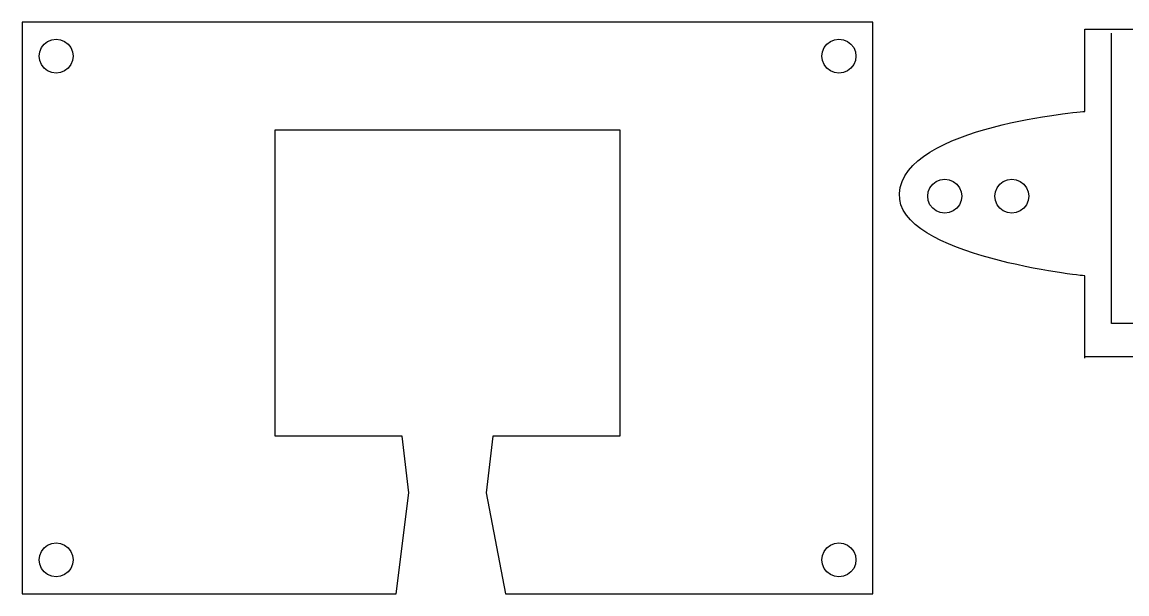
# Model space of a CAD drawing. Extents: x 0.3 to 57.7, y 35.9 to 130.4.
# Drawn here: x 2.82 to 30.31, y 38.77 to 52.99 of the extents above; entities that cross this region are included whole.
import ezdxf

# ---------------------------------------------------------------- set-up
doc = ezdxf.new("R2010")
doc.units = 0
doc.layers.get('0').update_dxf_attribs({"linetype": 'CONTINUOUS'})

msp = doc.modelspace()

# ---------------------------------------------------------------- linework, layer by layer
at = {"color": 7}
for p, q in [((23.988889, 52.99193), (2.822222, 52.99193)), ((2.822222, 52.99193), (2.822222, 38.76793)), ((23.988889, 38.76793), (23.988889, 52.99193)), ((29.255927, 50.769435), (29.255927, 52.814756)), ((29.255927, 52.814756), (29.994567, 52.814756)), ((29.994567, 52.814756), (30.733207, 52.814756)), ((3.369547, 52.444608), (3.457222, 52.511882)), ((3.457222, 52.511882), (3.559322, 52.55417)), ((3.559322, 52.55417), (3.668889, 52.568597)), ((3.668889, 52.568597), (3.778455, 52.554175)), ((3.778455, 52.55417), (3.880556, 52.511882)), ((3.880556, 52.511882), (3.968231, 52.444608)), ((22.84288, 52.444608), (22.930556, 52.511882)), ((22.930556, 52.511882), (23.032655, 52.55417)), ((23.032655, 52.55417), (23.142222, 52.568597)), ((23.142222, 52.568597), (23.251789, 52.554175)), ((23.251789, 52.55417), (23.353889, 52.511882)), ((23.353889, 52.511882), (23.441564, 52.444608)), ((29.920657, 50.533776), (29.920657, 52.716896)), ((3.245556, 52.145264), (3.25998, 52.254825)), ((3.25998, 52.254825), (3.302271, 52.35693)), ((3.302271, 52.35693), (3.369547, 52.444608)), ((3.968231, 52.444608), (4.035506, 52.35693)), ((4.035506, 52.35693), (4.077798, 52.254825)), ((4.077798, 52.254825), (4.092222, 52.145264)), ((22.718889, 52.145264), (22.733313, 52.254825)), ((22.733313, 52.254825), (22.775604, 52.35693)), ((22.775604, 52.35693), (22.84288, 52.444608)), ((23.441564, 52.444608), (23.508841, 52.35693)), ((23.508841, 52.35693), (23.551131, 52.254825)), ((23.551131, 52.254825), (23.565556, 52.145264)), ((3.25998, 52.035691), (3.245556, 52.145264)), ((3.302271, 51.933597), (3.25998, 52.035691)), ((4.077798, 52.035691), (4.035506, 51.933597)), ((4.092222, 52.145264), (4.077798, 52.035691)), ((22.733313, 52.035691), (22.718889, 52.145264)), ((22.775604, 51.933597), (22.733313, 52.035691)), ((23.551131, 52.035691), (23.508841, 51.933597)), ((23.565556, 52.145264), (23.551131, 52.035691)), ((3.369547, 51.845919), (3.302271, 51.933597)), ((3.457222, 51.778643), (3.369547, 51.845919)), ((3.559322, 51.736355), (3.457222, 51.778643)), ((3.668889, 51.72193), (3.559322, 51.736352)), ((3.778455, 51.736355), (3.668889, 51.72193)), ((3.880556, 51.778643), (3.778455, 51.736355)), ((3.968231, 51.845919), (3.880556, 51.778643)), ((4.035506, 51.933597), (3.968231, 51.845919)), ((22.84288, 51.845919), (22.775604, 51.933597)), ((22.930556, 51.778643), (22.84288, 51.845919)), ((23.032655, 51.736355), (22.930556, 51.778643)), ((23.142222, 51.72193), (23.032655, 51.736352)), ((23.251789, 51.736355), (23.142222, 51.72193)), ((23.353889, 51.778643), (23.251789, 51.736355)), ((23.441564, 51.845919), (23.353889, 51.778643)), ((23.508841, 51.933597), (23.441564, 51.845919)), ((9.115777, 42.690819), (9.115777, 50.310819)), ((9.115777, 50.310819), (17.695334, 50.310819)), ((17.695334, 50.310819), (17.695334, 42.690819)), ((29.920657, 47.004253), (29.920657, 50.533776)), ((25.406234, 48.87309), (25.473513, 48.960765)), ((25.473513, 48.960765), (25.561186, 49.028041)), ((25.561186, 49.028041), (25.663285, 49.070331)), ((25.663285, 49.070331), (25.772852, 49.084757)), ((25.772852, 49.084757), (25.882419, 49.070332)), ((25.882419, 49.070331), (25.984519, 49.028041)), ((25.984519, 49.028041), (26.072191, 48.960765)), ((26.072191, 48.960765), (26.13947, 48.87309)), ((27.075254, 48.873071), (27.142533, 48.960746)), ((27.142533, 48.960746), (27.230205, 49.028021)), ((27.230205, 49.028021), (27.332305, 49.070312)), ((27.332305, 49.070312), (27.441872, 49.084737)), ((27.441872, 49.084737), (27.551439, 49.070313)), ((27.551439, 49.070312), (27.653539, 49.028021)), ((27.653539, 49.028021), (27.741211, 48.960746)), ((27.741211, 48.960746), (27.80849, 48.873071)), ((25.349519, 48.661423), (25.36394, 48.77099)), ((25.363946, 48.551856), (25.349519, 48.661423)), ((25.363946, 48.77099), (25.406234, 48.87309)), ((26.13947, 48.87309), (26.181758, 48.77099)), ((26.181758, 48.77099), (26.196186, 48.661423)), ((26.196186, 48.661423), (26.181764, 48.551856)), ((27.018539, 48.661404), (27.03296, 48.770971)), ((27.032966, 48.551837), (27.018539, 48.661404)), ((27.032966, 48.770971), (27.075254, 48.873071)), ((27.80849, 48.873071), (27.850778, 48.770971)), ((27.850778, 48.770971), (27.865206, 48.661404)), ((27.865206, 48.661404), (27.850784, 48.551837)), ((25.406234, 48.449757), (25.363946, 48.551856)), ((25.473513, 48.362081), (25.406234, 48.449757)), ((26.13947, 48.449757), (26.072191, 48.362081)), ((26.181758, 48.551856), (26.13947, 48.449757)), ((27.075254, 48.449737), (27.032966, 48.551837)), ((27.142533, 48.362062), (27.075254, 48.449737)), ((27.80849, 48.449737), (27.741211, 48.362062)), ((27.850778, 48.551837), (27.80849, 48.449737)), ((25.561186, 48.294806), (25.473513, 48.362081)), ((25.663285, 48.252515), (25.561186, 48.294806)), ((25.772852, 48.23809), (25.663285, 48.252514)), ((25.882419, 48.252515), (25.772852, 48.23809)), ((25.984519, 48.294806), (25.882419, 48.252515)), ((26.072191, 48.362081), (25.984519, 48.294806)), ((27.230205, 48.294787), (27.142533, 48.362062)), ((27.332305, 48.252496), (27.230205, 48.294787)), ((27.441872, 48.238071), (27.332305, 48.252495)), ((27.551439, 48.252496), (27.441872, 48.238071)), ((27.653539, 48.294787), (27.551439, 48.252496)), ((27.741211, 48.362062), (27.653539, 48.294787)), ((29.920657, 45.494259), (29.920657, 47.004253)), ((29.255927, 44.633469), (29.255927, 46.678791)), ((36.619024, 45.494259), (29.920656, 45.494259)), ((30.696878, 44.664858), (29.255927, 44.664858)), ((12.276667, 42.690819), (9.115777, 42.690819)), ((12.442864, 41.279708), (12.276667, 42.690819)), ((14.534444, 42.690819), (14.368247, 41.279708)), ((17.695334, 42.690819), (14.534444, 42.690819)), ((12.124267, 38.76793), (12.442864, 41.279708)), ((14.368247, 41.279708), (14.846143, 38.76793)), ((3.302271, 39.826264), (3.369547, 39.913933)), ((3.369547, 39.913933), (3.457222, 39.981206)), ((3.457222, 39.981206), (3.559322, 40.023506)), ((3.559322, 40.023506), (3.668889, 40.03793)), ((3.668889, 40.03793), (3.778455, 40.023509)), ((3.778455, 40.023506), (3.880556, 39.981206)), ((3.880556, 39.981206), (3.968231, 39.913933)), ((3.968231, 39.913933), (4.035506, 39.826264)), ((22.775604, 39.826264), (22.84288, 39.913933)), ((22.84288, 39.913933), (22.930556, 39.981206)), ((22.930556, 39.981206), (23.032655, 40.023506)), ((23.032655, 40.023506), (23.142222, 40.03793)), ((23.142222, 40.03793), (23.251789, 40.023509)), ((23.251789, 40.023506), (23.353889, 39.981206)), ((23.353889, 39.981206), (23.441564, 39.913933)), ((23.441564, 39.913933), (23.508841, 39.826264)), ((3.245556, 39.614597), (3.25998, 39.724161)), ((3.25998, 39.505027), (3.245556, 39.614597)), ((3.25998, 39.724161), (3.302271, 39.826264)), ((4.035506, 39.826264), (4.077798, 39.724161)), ((4.077798, 39.724161), (4.092222, 39.614597)), ((4.092222, 39.614597), (4.077798, 39.505027)), ((22.718889, 39.614597), (22.733313, 39.724161)), ((22.733313, 39.505027), (22.718889, 39.614597)), ((22.733313, 39.724161), (22.775604, 39.826264)), ((23.508841, 39.826264), (23.551131, 39.724161)), ((23.551131, 39.724161), (23.565556, 39.614597)), ((23.565556, 39.614597), (23.551131, 39.505027)), ((3.302271, 39.40293), (3.25998, 39.505027)), ((3.369547, 39.315252), (3.302271, 39.40293)), ((3.457222, 39.247979), (3.369547, 39.315252)), ((3.968231, 39.315252), (3.880556, 39.247979)), ((4.035506, 39.40293), (3.968231, 39.315252)), ((4.077798, 39.505027), (4.035506, 39.40293)), ((22.775604, 39.40293), (22.733313, 39.505027)), ((22.84288, 39.315252), (22.775604, 39.40293)), ((22.930556, 39.247979), (22.84288, 39.315252)), ((23.441564, 39.315252), (23.353889, 39.247979)), ((23.508841, 39.40293), (23.441564, 39.315252)), ((23.551131, 39.505027), (23.508841, 39.40293)), ((3.559322, 39.205682), (3.457222, 39.247979)), ((3.668889, 39.191264), (3.559322, 39.205685)), ((3.778455, 39.205682), (3.668889, 39.191264)), ((3.880556, 39.247979), (3.778455, 39.205682)), ((23.032655, 39.205682), (22.930556, 39.247979)), ((23.142222, 39.191264), (23.032655, 39.205685)), ((23.251789, 39.205682), (23.142222, 39.191264)), ((23.353889, 39.247979), (23.251789, 39.205682)), ((2.822222, 38.76793), (12.124267, 38.76793)), ((14.846143, 38.76793), (23.988889, 38.76793))]:
    msp.add_line(p, q, dxfattribs=at)
for points in [[(24.646953, 48.724113), (24.739532, 50.415929), (29.255927, 50.769435), (29.255927, 50.769435)], [(29.255927, 46.678791), (29.255927, 46.678791), (24.561588, 47.164228), (24.646953, 48.724113)]]:
    msp.add_open_spline(points, degree=3, dxfattribs=at)

doc.saveas('drawing.dxf')
